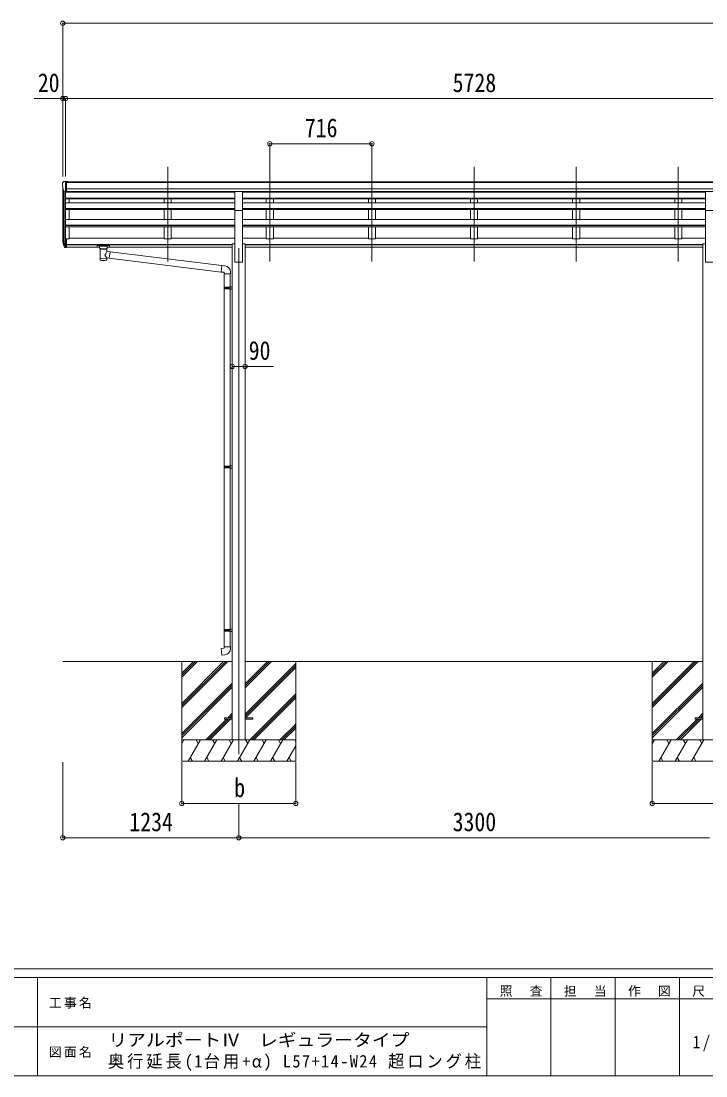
# Model space of a CAD drawing. Units: millimetres at full size, sheet at 1:30. Extents: x -8385 to 8479, y -5853 to 5787.
# Drawn here: x -518 to 4284, y -5853 to 1546 of the extents above; entities that cross this region are included whole.
import ezdxf
from ezdxf.enums import TextEntityAlignment as Align

# ---------------------------------------------------------------- set-up
doc = ezdxf.new("R2010")
doc.units = ezdxf.units.MM
doc.header["$LTSCALE"] = 30
doc.header["$PDMODE"] = 32
doc.header["$PDSIZE"] = 30
for name, color, linetype, lineweight in [('0-0_0', 7, 'Continuous', 9), ('0-1_本体', 4, 'Continuous', 9), ('0-2_部品', 7, 'Continuous', 9), ('0-8_PARTS2', 2, 'Continuous', 9), ('0-A_寸法', 6, 'Continuous', 9), ('F-0_240', 7, 'Continuous', 9)]:
    doc.layers.add(name, color=color, linetype=linetype, lineweight=lineweight)
doc.styles.add('ＭＳ ゴシック', font='')
doc.styles.get('ＭＳ ゴシック').set_extended_font_data('MS Gothic')

msp = doc.modelspace()

# ---------------------------------------------------------------- linework, layer by layer
at = {"layer": '0-0_0'}
for p, q in [((-225.87, -2945.47), (962.93, -2945.47)), ((608.13, -2945.47), (608.13, -3645.47)), ((608.13, -3239.65), (902.31, -2945.47)), ((608.13, -3253.79), (916.45, -2945.47)), ((608.13, -3267.93), (930.6, -2945.47)), ((608.13, -3055.8), (718.46, -2945.47)), ((608.13, -3041.66), (704.32, -2945.47)), ((608.13, -3027.52), (690.18, -2945.47)), ((1053.33, -3131.1), (1238.96, -2945.47)), ((1053.33, -3116.96), (1224.82, -2945.47)), ((1053.33, -3102.82), (1210.68, -2945.47)), ((1053.33, -2945.47), (4262.93, -2945.47)), ((1408.13, -2945.47), (1408.13, -3645.47)), ((3908.13, -2945.47), (3908.13, -3645.47)), ((3908.13, -3239.65), (4202.31, -2945.47)), ((3908.13, -3253.79), (4216.45, -2945.47)), ((3908.13, -3267.93), (4230.6, -2945.47)), ((3908.13, -3055.8), (4018.46, -2945.47)), ((3908.13, -3041.66), (4004.32, -2945.47)), ((3908.13, -3027.52), (3990.18, -2945.47)), ((1053.33, -3314.95), (1408.13, -2960.15)), ((1053.33, -3329.09), (1408.13, -2974.29)), ((1055.59, -3340.97), (1408.13, -2988.44)), ((608.13, -3451.78), (962.93, -3096.98)), ((3908.13, -3451.78), (4262.93, -3096.98)), ((608.13, -3465.92), (962.93, -3111.13)), ((608.13, -3480.07), (962.93, -3125.27)), ((1084.94, -3495.47), (1408.13, -3172.28)), ((3908.13, -3465.92), (4262.93, -3111.13)), ((3908.13, -3480.07), (4262.93, -3125.27)), ((1099.08, -3495.47), (1408.13, -3186.43)), ((1113.23, -3495.47), (1408.13, -3200.57)), ((931.07, -3340.97), (962.93, -3309.11)), ((945.22, -3340.97), (962.93, -3323.26)), ((4231.07, -3340.97), (4262.93, -3309.11)), ((4245.22, -3340.97), (4262.93, -3323.26)), ((776.57, -3495.47), (922.07, -3349.97)), ((790.72, -3495.47), (936.22, -3349.97)), ((804.86, -3495.47), (950.36, -3349.97)), ((959.36, -3340.97), (962.93, -3337.4)), ((1297.07, -3495.47), (1408.13, -3384.41)), ((1311.22, -3495.47), (1408.13, -3398.56)), ((4076.57, -3495.47), (4222.07, -3349.97)), ((4090.72, -3495.47), (4236.22, -3349.97)), ((4104.86, -3495.47), (4250.36, -3349.97)), ((4259.36, -3340.97), (4262.93, -3337.4)), ((1325.36, -3495.47), (1408.13, -3412.7)), ((1408.13, -3495.47), (608.13, -3495.47)), ((608.13, -3522.98), (624.01, -3495.47)), ((652.88, -3645.47), (739.48, -3495.47)), ((724.48, -3521.45), (709.48, -3495.47)), ((768.35, -3645.47), (854.95, -3495.47)), ((839.95, -3521.45), (824.95, -3495.47)), ((883.82, -3645.47), (970.42, -3495.47)), ((955.42, -3521.45), (940.42, -3495.47)), ((999.29, -3645.47), (1085.89, -3495.47)), ((1070.89, -3521.45), (1055.89, -3495.47)), ((1114.76, -3645.47), (1201.36, -3495.47)), ((1186.36, -3521.45), (1171.36, -3495.47)), ((1230.23, -3645.47), (1316.83, -3495.47)), ((1286.83, -3495.47), (1301.83, -3521.45)), ((1345.7, -3645.47), (1408.13, -3537.33)), ((1402.3, -3495.47), (1408.13, -3505.57)), ((4708.13, -3495.47), (3908.13, -3495.47)), ((3908.13, -3522.98), (3924.01, -3495.47)), ((3952.88, -3645.47), (4039.48, -3495.47)), ((4024.48, -3521.45), (4009.48, -3495.47)), ((4068.35, -3645.47), (4154.95, -3495.47)), ((4139.95, -3521.45), (4124.95, -3495.47)), ((4183.82, -3645.47), (4270.42, -3495.47)), ((4255.42, -3521.45), (4240.42, -3495.47)), ((667.88, -3619.49), (682.87, -3645.47)), ((783.35, -3619.49), (798.35, -3645.47)), ((898.82, -3619.49), (913.82, -3645.47)), ((1014.29, -3619.49), (1029.29, -3645.47)), ((1129.76, -3619.49), (1144.76, -3645.47)), ((1245.23, -3619.49), (1260.23, -3645.47)), ((1360.7, -3619.49), (1375.7, -3645.47)), ((3967.88, -3619.49), (3982.87, -3645.47)), ((4083.35, -3619.49), (4098.35, -3645.47)), ((4198.82, -3619.49), (4213.82, -3645.47)), ((608.13, -3645.47), (1408.13, -3645.47)), ((3908.13, -3645.47), (4708.13, -3645.47))]:
    msp.add_line(p, q, dxfattribs=at)
at = {"layer": '0-1_本体'}
for p, q in [((-225.87, 17.65), (-225.87, 381.9)), ((-199.37, 418.65), (5505.63, 418.65)), ((-199.37, 413.3), (5505.63, 413.3)), ((-221.59, 363.1), (-221.59, -6.61)), ((-211.87, 347.74), (-211.87, -24.61)), ((-205.87, 347.27), (-205.87, 19.82)), ((-205.87, 347.26), (980.63, 347.26)), ((-205.87, 305.07), (980.63, 305.07)), ((-205.87, 303.67), (980.63, 303.67)), ((-205.87, 299.98), (980.63, 299.98)), ((-199.37, 369.77), (5515.63, 369.77)), ((-199.37, 352.1), (5515.63, 352.1)), ((980.63, 349.73), (-199.37, 349.73)), ((-180.87, 272.74), (-180.87, 299.98)), ((485.13, 349.73), (485.13, 347.26)), ((485.13, 299.98), (485.13, 272.74)), ((535.13, 349.73), (535.13, 347.26)), ((535.13, 299.98), (535.13, 272.74)), ((1035.63, 349.72), (3814.13, 349.61)), ((4280.63, 347.26), (1035.63, 347.26)), ((4280.63, 305.07), (1035.63, 305.07)), ((4280.63, 303.67), (1035.63, 303.67)), ((4280.63, 299.98), (1035.63, 299.98)), ((1201.13, 349.73), (1201.13, 347.26)), ((1201.13, 299.98), (1201.13, 272.74)), ((1251.13, 349.73), (1251.13, 347.26)), ((1251.13, 299.98), (1251.13, 272.74)), ((1917.13, 349.73), (1917.13, 347.26)), ((1917.13, 299.98), (1917.13, 272.74)), ((1967.13, 349.73), (1967.13, 347.26)), ((1967.13, 299.98), (1967.13, 272.74)), ((2633.13, 349.73), (2633.13, 347.26)), ((2633.13, 299.98), (2633.13, 272.74)), ((2683.13, 349.73), (2683.13, 347.26)), ((2683.13, 299.98), (2683.13, 272.74)), ((3349.13, 349.73), (3349.13, 347.26)), ((3349.13, 299.98), (3349.13, 272.74)), ((3399.13, 349.73), (3399.13, 347.26)), ((3399.13, 299.98), (3399.13, 272.74)), ((4280.63, 349.61), (3814.13, 349.61)), ((4065.13, 349.73), (4065.13, 347.26)), ((4065.13, 299.98), (4065.13, 272.74)), ((4115.13, 349.73), (4115.13, 347.26)), ((4115.13, 299.98), (4115.13, 272.74)), ((-205.87, 272.74), (980.63, 272.74)), ((-205.87, 232.01), (980.63, 232.01)), ((-205.87, 230.52), (980.63, 230.52)), ((-205.87, 223.71), (980.63, 223.71)), ((-180.87, 154.22), (-180.87, 223.71)), ((485.13, 223.71), (485.13, 154.22)), ((535.13, 223.71), (535.13, 154.22)), ((4280.63, 272.74), (1035.63, 272.74)), ((4280.63, 232.01), (1035.63, 232.01)), ((4280.63, 230.52), (1035.63, 230.52)), ((4280.63, 223.71), (1035.63, 223.71)), ((1201.13, 223.71), (1201.13, 154.22)), ((1251.13, 223.71), (1251.13, 154.22)), ((1917.13, 223.71), (1917.13, 154.22)), ((1967.13, 223.71), (1967.13, 154.22)), ((2633.13, 223.71), (2633.13, 154.22)), ((2683.13, 223.71), (2683.13, 154.22)), ((3349.13, 223.71), (3349.13, 154.22)), ((3399.13, 223.71), (3399.13, 154.22)), ((4065.13, 223.71), (4065.13, 154.22)), ((4115.13, 223.71), (4115.13, 154.22)), ((-205.87, 154.22), (980.63, 154.22)), ((980.63, -145.47), (980.63, 218.47)), ((1035.63, -145.47), (1035.63, 218.47)), ((4280.63, 154.22), (1035.63, 154.22)), ((4280.63, -145.47), (4280.63, 218.47)), ((-205.87, 114.91), (980.63, 114.91)), ((-205.87, 113.43), (980.63, 113.43)), ((-205.87, 103.95), (980.63, 103.95)), ((-180.87, 19), (-180.87, 103.95)), ((485.13, 103.95), (485.13, 19)), ((535.13, 103.95), (535.13, 19)), ((4280.63, 114.91), (1035.63, 114.91)), ((4280.63, 113.43), (1035.63, 113.43)), ((4280.63, 103.95), (1035.63, 103.95)), ((1201.13, 103.95), (1201.13, 19)), ((1251.13, 103.95), (1251.13, 19)), ((1917.13, 103.95), (1917.13, 19)), ((1967.13, 103.95), (1967.13, 19)), ((2633.13, 103.95), (2633.13, 19)), ((2683.13, 103.95), (2683.13, 19)), ((3349.13, 103.95), (3349.13, 19)), ((3399.13, 103.95), (3399.13, 19)), ((4065.13, 103.95), (4065.13, 19)), ((4115.13, 103.95), (4115.13, 19)), ((-199.37, 19), (-180.87, 19)), ((-180.87, 23.8), (485.13, 23.8)), ((535.13, 19), (485.13, 19)), ((535.13, 23.8), (980.63, 23.8)), ((1035.63, 23.8), (1201.13, 23.8)), ((1251.13, 19), (1201.13, 19)), ((1251.13, 23.8), (1917.13, 23.8)), ((1967.13, 19), (1917.13, 19)), ((1967.13, 23.8), (2633.13, 23.8)), ((2683.13, 19), (2633.13, 19)), ((2683.13, 23.8), (3349.13, 23.8)), ((3399.13, 19), (3349.13, 19)), ((4065.13, 23.8), (3399.13, 23.8)), ((4115.13, 19), (4065.13, 19)), ((4280.63, 23.8), (4115.13, 23.8)), ((-199.37, -20.51), (962.93, -20.51)), ((-199.37, -21.89), (962.93, -21.89)), ((-199.37, -39.07), (32.13, -39.07)), ((86.13, -39.07), (962.93, -39.07)), ((962.93, -15.47), (980.63, -15.47)), ((962.93, -15.47), (962.93, -3495.47)), ((1035.63, -15.47), (1053.33, -15.47)), ((1053.33, -15.47), (1053.33, -3495.47)), ((4262.93, -20.51), (1053.33, -20.51)), ((4262.93, -21.89), (1053.33, -21.89)), ((4262.93, -39.07), (1053.33, -39.07)), ((4262.93, -15.47), (4280.63, -15.47)), ((4262.93, -15.47), (4262.93, -3495.47)), ((980.63, -145.47), (1035.63, -145.47)), ((4280.63, -145.47), (4335.63, -145.47))]:
    msp.add_line(p, q, dxfattribs=at)
at = {"layer": '0-2_部品'}
for p, q in [((-227.87, 410.88), (-227.87, 410.25)), ((-220.96, 419.68), (-225.03, 413.88)), ((-217.87, 420.25), (-220.2, 420.11)), ((-217.87, 420.25), (-199.37, 420.25)), ((-205.87, 347.27), (-205.87, 420.25)), ((-199.37, 420.25), (-189.37, 420.16)), ((-199.37, 348.27), (-199.37, 420.25)), ((-189.37, 418.65), (-189.37, 420.16)), ((-213.49, 349.08), (-222.77, 365.15)), ((-205.87, 347.27), (-211.08, 347.59)), ((-199.37, 348.27), (-205.87, 348.27)), ((980.63, 350.38), (1035.63, 350.38)), ((980.63, 218.31), (980.63, 350.38)), ((1035.63, 218.31), (1035.63, 350.38)), ((4280.63, 350.38), (4335.63, 350.38)), ((4280.63, 218.31), (4280.63, 350.38)), ((980.63, 218.31), (1035.63, 218.31)), ((4280.63, 218.31), (4335.63, 218.31)), ((-205.87, 19.82), (-205.87, -42.06)), ((-199.37, 19.82), (-205.87, 19.82)), ((-199.37, 19.82), (-199.37, -41.24)), ((-223.48, -6.22), (-213.31, -25.39)), ((-212.3, -24.14), (-222.06, -5.72)), ((-220.89, -23.07), (-213.31, -40.56)), ((-205.87, -24.89), (-211, -24.89)), ((-205.87, -26.89), (-210.71, -26.89)), ((-205.87, -42.06), (-210.71, -42.06)), ((-199.37, -18.49), (-205.87, -18.49)), ((-199.37, -23.89), (-205.87, -23.89)), ((-199.37, -41.24), (-205.87, -41.24)), ((15.63, -26.95), (15.63, -37.71)), ((15.63, -27.14), (15.63, -28.68)), ((17.63, -26.29), (100.63, -26.29)), ((17.63, -28.47), (100.63, -28.47)), ((17.63, -38.38), (32.13, -38.38)), ((32.13, -45.18), (32.13, -34.91)), ((36.23, -49.68), (36.21, -129.98)), ((82.03, -67.26), (82.03, -49.67)), ((107.25, -71.16), (82.03, -67.25)), ((86.13, -45.18), (86.13, -34.91)), ((86.13, -38.38), (100.63, -38.38)), ((107.25, -71.16), (100.23, -116.42)), ((102.63, -26.95), (102.63, -37.71)), ((107.25, -71.16), (889.02, -167.96)), ((82.05, -129.98), (82.03, -113.35)), ((82.03, -113.6), (100.23, -116.42)), ((885.01, -213.79), (100.23, -116.42)), ((909.85, -169.78), (889.02, -167.96)), ((950.93, -225.53), (950.93, -214.61)), ((904.93, -225.53), (950.93, -225.53)), ((906.93, -225.53), (906.93, -319.53)), ((948.93, -225.53), (948.93, -316.97)), ((904.93, -321.53), (905.93, -319.53)), ((904.93, -321.53), (948.93, -321.53)), ((904.93, -321.53), (904.93, -329.53)), ((904.93, -329.53), (948.93, -329.53)), ((904.93, -329.53), (905.93, -331.53)), ((905.93, -319.53), (948.93, -319.53)), ((905.93, -331.53), (948.93, -331.53)), ((906.93, -331.53), (906.93, -1575.72)), ((944.45, -321.53), (944.02, -319.53)), ((946.93, -317.03), (962.93, -316.56)), ((946.93, -319.03), (946.93, -317.03)), ((946.93, -319.03), (948.93, -319.03)), ((946.93, -334.03), (946.93, -332.03)), ((946.93, -334.03), (962.93, -334.5)), ((948.93, -334.09), (948.93, -1573.16)), ((962.93, -316.56), (962.93, -334.5)), ((904.93, -1577.72), (905.93, -1575.72)), ((904.93, -1577.72), (948.93, -1577.72)), ((904.93, -1577.72), (904.93, -1585.72)), ((904.93, -1585.72), (948.93, -1585.72)), ((904.93, -1585.72), (905.93, -1587.72)), ((905.93, -1575.72), (948.93, -1575.72)), ((905.93, -1587.72), (948.93, -1587.72)), ((906.93, -1587.72), (906.93, -2720.88)), ((944.45, -1577.72), (944.02, -1575.72)), ((946.93, -1573.22), (962.93, -1572.75)), ((946.93, -1575.22), (946.93, -1573.22)), ((946.93, -1575.22), (948.93, -1575.22)), ((946.93, -1590.22), (946.93, -1588.22)), ((946.93, -1590.22), (962.93, -1590.69)), ((948.93, -1590.28), (948.93, -2718.32)), ((962.93, -1572.75), (962.93, -1590.69)), ((904.93, -2722.88), (905.93, -2720.88)), ((904.93, -2722.88), (948.93, -2722.88)), ((904.93, -2722.88), (904.93, -2730.88)), ((904.93, -2730.88), (948.93, -2730.88)), ((904.93, -2730.88), (905.93, -2732.88)), ((905.93, -2720.88), (948.93, -2720.88)), ((905.93, -2732.88), (948.93, -2732.88)), ((906.93, -2732.88), (906.93, -2842.88)), ((944.45, -2722.88), (944.02, -2720.88)), ((946.93, -2718.38), (962.93, -2717.91)), ((946.93, -2720.38), (946.93, -2718.38)), ((946.93, -2720.38), (948.93, -2720.38)), ((946.93, -2735.38), (946.93, -2733.38)), ((946.93, -2735.38), (962.93, -2735.85)), ((948.93, -2735.44), (948.93, -2842.88)), ((962.93, -2717.91), (962.93, -2735.85)), ((904.93, -2842.88), (950.93, -2842.88)), ((904.93, -2852.88), (904.93, -2842.88)), ((950.93, -2842.88), (950.93, -2853.79))]:
    msp.add_line(p, q, dxfattribs=at)
at = {"layer": '0-2_部品', "color": 4}
for p, q in [((908.13, -3340.97), (908.13, -3349.97)), ((962.93, -3340.97), (908.13, -3340.97)), ((962.93, -3349.97), (908.13, -3349.97)), ((1107.73, -3340.97), (1052.93, -3340.97)), ((4208.13, -3340.97), (4208.13, -3349.97)), ((4262.93, -3340.97), (4208.13, -3340.97)), ((4262.93, -3349.97), (4208.13, -3349.97))]:
    msp.add_line(p, q, dxfattribs=at)
at = {"layer": '0-2_部品'}
for points in [[(15.63, -26.95), (15.67, -26.76), (15.75, -26.62), (15.85, -26.53), (15.95, -26.47), (16.07, -26.42), (16.37, -26.36), (16.86, -26.31), (17.4, -26.29), (17.63, -26.29)], [(15.63, -37.71), (15.67, -37.91), (15.75, -38.04), (15.85, -38.14), (15.95, -38.2), (16.07, -38.24), (16.37, -38.31), (16.86, -38.35), (17.4, -38.37), (17.63, -38.38)], [(32.17, -45.13), (32.15, -45.48), (32.39, -46.44), (32.91, -47.32), (33.72, -48.16), (34.83, -48.96), (36.23, -49.68)], [(82.03, -49.67), (82.26, -49.58), (83.62, -48.84), (84.73, -48), (85.49, -47.13), (85.95, -46.23), (86.12, -45.34)], [(100.63, -26.29), (100.98, -26.29), (101.51, -26.32), (101.96, -26.37), (102.27, -26.45), (102.44, -26.54), (102.56, -26.68), (102.62, -26.86), (102.63, -26.95)], [(100.63, -38.38), (100.98, -38.37), (101.51, -38.35), (101.96, -38.3), (102.27, -38.22), (102.44, -38.12), (102.56, -37.98), (102.62, -37.8), (102.63, -37.71)], [(889.02, -167.96), (885.01, -213.79), (904.93, -215.53), (904.93, -225.53)], [(944.45, -321.53), (944.45, -329.53), (944.02, -331.53)], [(946.93, -332.03), (948.93, -332.03), (948.93, -319.03)], [(944.45, -1577.72), (944.45, -1585.72), (944.02, -1587.72)], [(946.93, -1588.22), (948.93, -1588.22), (948.93, -1575.22)], [(944.45, -2722.88), (944.45, -2730.88), (944.02, -2732.88)], [(946.93, -2733.38), (948.93, -2733.38), (948.93, -2720.38)], [(909.85, -2898.62), (889.02, -2900.45), (885.01, -2854.62), (904.93, -2852.88)]]:
    msp.add_lwpolyline(points, dxfattribs=at)
at = {"layer": '0-2_部品', "color": 4}
msp.add_lwpolyline([(1107.73, -3340.97), (1107.73, -3349.97), (1052.93, -3349.97)], dxfattribs=at)
at = {"layer": '0-2_部品'}
for centre, radius, start, end in [((-224.87, 410.88), 3, 93, 180), ((-25.87, 410.25), 202, 180, 192.90261), ((-220.14, 419.11), 1, 93.5, 145), ((-210.89, 350.58), 3, 210, 266.5), ((-137.21, 15.95), 89.07, 174.49576, 194.41188), ((-137.92, 20.23), 88.05, 177.22392, 197.21071), ((-92.65, 13.01), 133.22, 183.27987, 195.71302), ((-210.71, -23.89), 3, 210, 270), ((-210.71, -39.06), 3, 210, 270), ((-211, -23.39), 1.5, 210, 270), ((905.93, -214.61), 45, 0, 85), ((905.93, -2853.79), 45, 275, 0)]:
    msp.add_arc(centre, radius, start, end, dxfattribs=at)
for centre, major_axis, ratio, start_param, end_param in [((17.63, -28.68), (2, 0), 0.109601, 1.5707963, 3.1415927), ((59.13, -34.91), (27, 0), 0.122176, 6.2831853, 9.424778), ((59.14, -50.14), (-22.91, 0.42), 0.072511, 0.0008029, 1.5715993), ((59.14, -51.76), (-22.91, 0.42), 0.072511, 0.0008029, 1.5715993), ((59.12, -50.14), (22.92, 0.42), 0.07247, 4.71158, 6.2823764), ((59.12, -51.76), (22.92, 0.42), 0.07247, 4.71158, 6.2823764), ((59.13, -93.8), (-22.81, -26.62), 0.234429, 1.6855472, 3.1268519), ((70.13, -45.18), (16, 0), 0.361356, 6.2636979, 6.2831853), ((100.63, -28.68), (2, 0), 0.109601, 0, 1.5707963), ((59.13, -129.98), (22.92, 0), 0.101955, 3.1415499, 6.2833984), ((59.13, -117.53), (22.91, 0), 0.122865, 3.1415927, 6.2831853), ((61.69, -91.15), (20.32, -22.25), 0.045535, 0.0389954, 1.3075346)]:
    msp.add_ellipse(centre, major_axis=major_axis, ratio=ratio, start_param=start_param, end_param=end_param, dxfattribs=at)
at = {"layer": '0-8_PARTS2'}
for p, q in [((510.13, -139.27), (510.13, 523.26)), ((1226.13, -139.27), (1226.13, 523.26)), ((1942.13, -139.27), (1942.13, 523.26)), ((2658.13, -139.27), (2658.13, 523.26)), ((3374.13, -139.27), (3374.13, 523.26)), ((4090.13, -139.27), (4090.13, 523.26)), ((1008.13, -45.47), (1008.13, -3595.47))]:
    msp.add_line(p, q, dxfattribs=at)
at = {"layer": '0-A_寸法'}
for p, q in [((-225.87, 1531.39), (-225.87, 457.26)), ((-225.87, 1531.39), (6974.13, 1531.39)), ((-225.87, 1002.89), (-425.87, 1002.89)), ((-225.87, 1002.89), (-225.87, 457.26)), ((-205.87, 1002.89), (-225.87, 1002.89)), ((-205.87, 1002.89), (-205.87, 457.26)), ((-205.87, 1002.89), (5522.13, 1002.89)), ((-205.87, 1002.89), (-205.87, 457.26)), ((1226.13, 686.27), (1226.13, 457.26)), ((1226.13, 686.27), (1942.13, 686.27)), ((1942.13, 686.27), (1942.13, 457.26)), ((962.93, -875.65), (1052.93, -875.65)), ((1052.93, -875.65), (1252.93, -875.65)), ((-225.87, -4181.84), (-225.87, -3652.89)), ((608.13, -3941.86), (608.13, -3652.89)), ((1408.13, -3941.86), (1408.13, -3652.89)), ((3908.13, -3941.86), (3908.13, -3652.89)), ((608.13, -3941.86), (1408.13, -3941.86)), ((1008.13, -4181.84), (1008.13, -3941.86)), ((3908.13, -3941.86), (4708.13, -3941.86)), ((-225.87, -4181.84), (1008.13, -4181.84)), ((1008.13, -4181.84), (4308.13, -4181.84))]:
    msp.add_line(p, q, dxfattribs=at)
for p in [(-225.87, 1531.39), (-225.87, 1002.89), (-205.87, 1002.89), (1226.13, 686.27), (1942.13, 686.27), (962.93, -875.65), (1052.93, -875.65), (608.13, -3941.86), (1408.13, -3941.86), (3908.13, -3941.86), (-225.87, -4181.84), (1008.13, -4181.84)]:
    msp.add_point(p, dxfattribs=at)
at = {"layer": 'F-0_240', "color": 5}
for p, q in [((-8385.45, -5102.66), (8054.55, -5102.66)), ((-8385.45, -5162.66), (5387.79, -5162.66)), ((-402.21, -5162.66), (-402.21, -5852.66)), ((2747.79, -5162.66), (2747.79, -5852.66)), ((3197.79, -5162.66), (3197.79, -5852.66)), ((3647.79, -5162.66), (3647.79, -5852.66)), ((4097.79, -5162.66), (4097.79, -5852.66)), ((2747.79, -5312.66), (4547.79, -5312.66)), ((-3402.21, -5507.66), (2747.79, -5507.66)), ((-8385.45, -5852.66), (8054.55, -5852.66))]:
    msp.add_line(p, q, dxfattribs=at)

# ---------------------------------------------------------------- texts
at = {"layer": '0-A_寸法', "color": 7, "style": 'ＭＳ ゴシック', "width": 0.85}
for s, p in [('20', (-400.87, 1008.89)), ('5728', (2508.13, 1008.89)), ('716', (1471.63, 692.27)), ('90', (1077.93, -869.65)), ('b', (976.88, -3936.86)), ('1234', (241.13, -4175.84)), ('3300', (2508.13, -4175.84))]:
    msp.add_text(s, height=132, dxfattribs=at).set_placement(p, align=Align.BOTTOM_LEFT)
at = {"layer": 'F-0_240', "style": 'ＭＳ ゴシック', "width": 1.1}
msp.add_text('リアルポートⅣ\u3000レギュラータイプ', height=87.98, dxfattribs=at).set_placement((93.72, -5671.05), align=Align.BOTTOM_LEFT)
at = {"layer": 'F-0_240', "attachment_point": 7, "style": 'ＭＳ ゴシック'}
for s, insert, char_height in [('\\T1.17;照\u3000査', (2837.79, -5297.66), 65.98), ('\\T1.17;担\u3000当', (3287.79, -5297.66), 65.98), ('\\T1.17;作\u3000図', (3737.79, -5297.66), 65.98), ('\\T1.17;尺\u3000度', (4187.79, -5297.66), 65.98), ('\\T1.17;工事名', (-323.11, -5380.16), 65.98), ('\\T1.28;\\W0.9;1/30', (4191.54, -5680.16), 87.98), ('\\T1.17;図面名', (-323.11, -5725.16), 65.98), ('\\T1.18;\\W0.95;奥行延長(1台用+α)\\~L57+14-W24\\~超ロング柱', (90.66, -5817.05), 87.98)]:
    msp.add_mtext(s, dxfattribs=dict(at, insert=insert, char_height=char_height))

doc.saveas('drawing.dxf')
